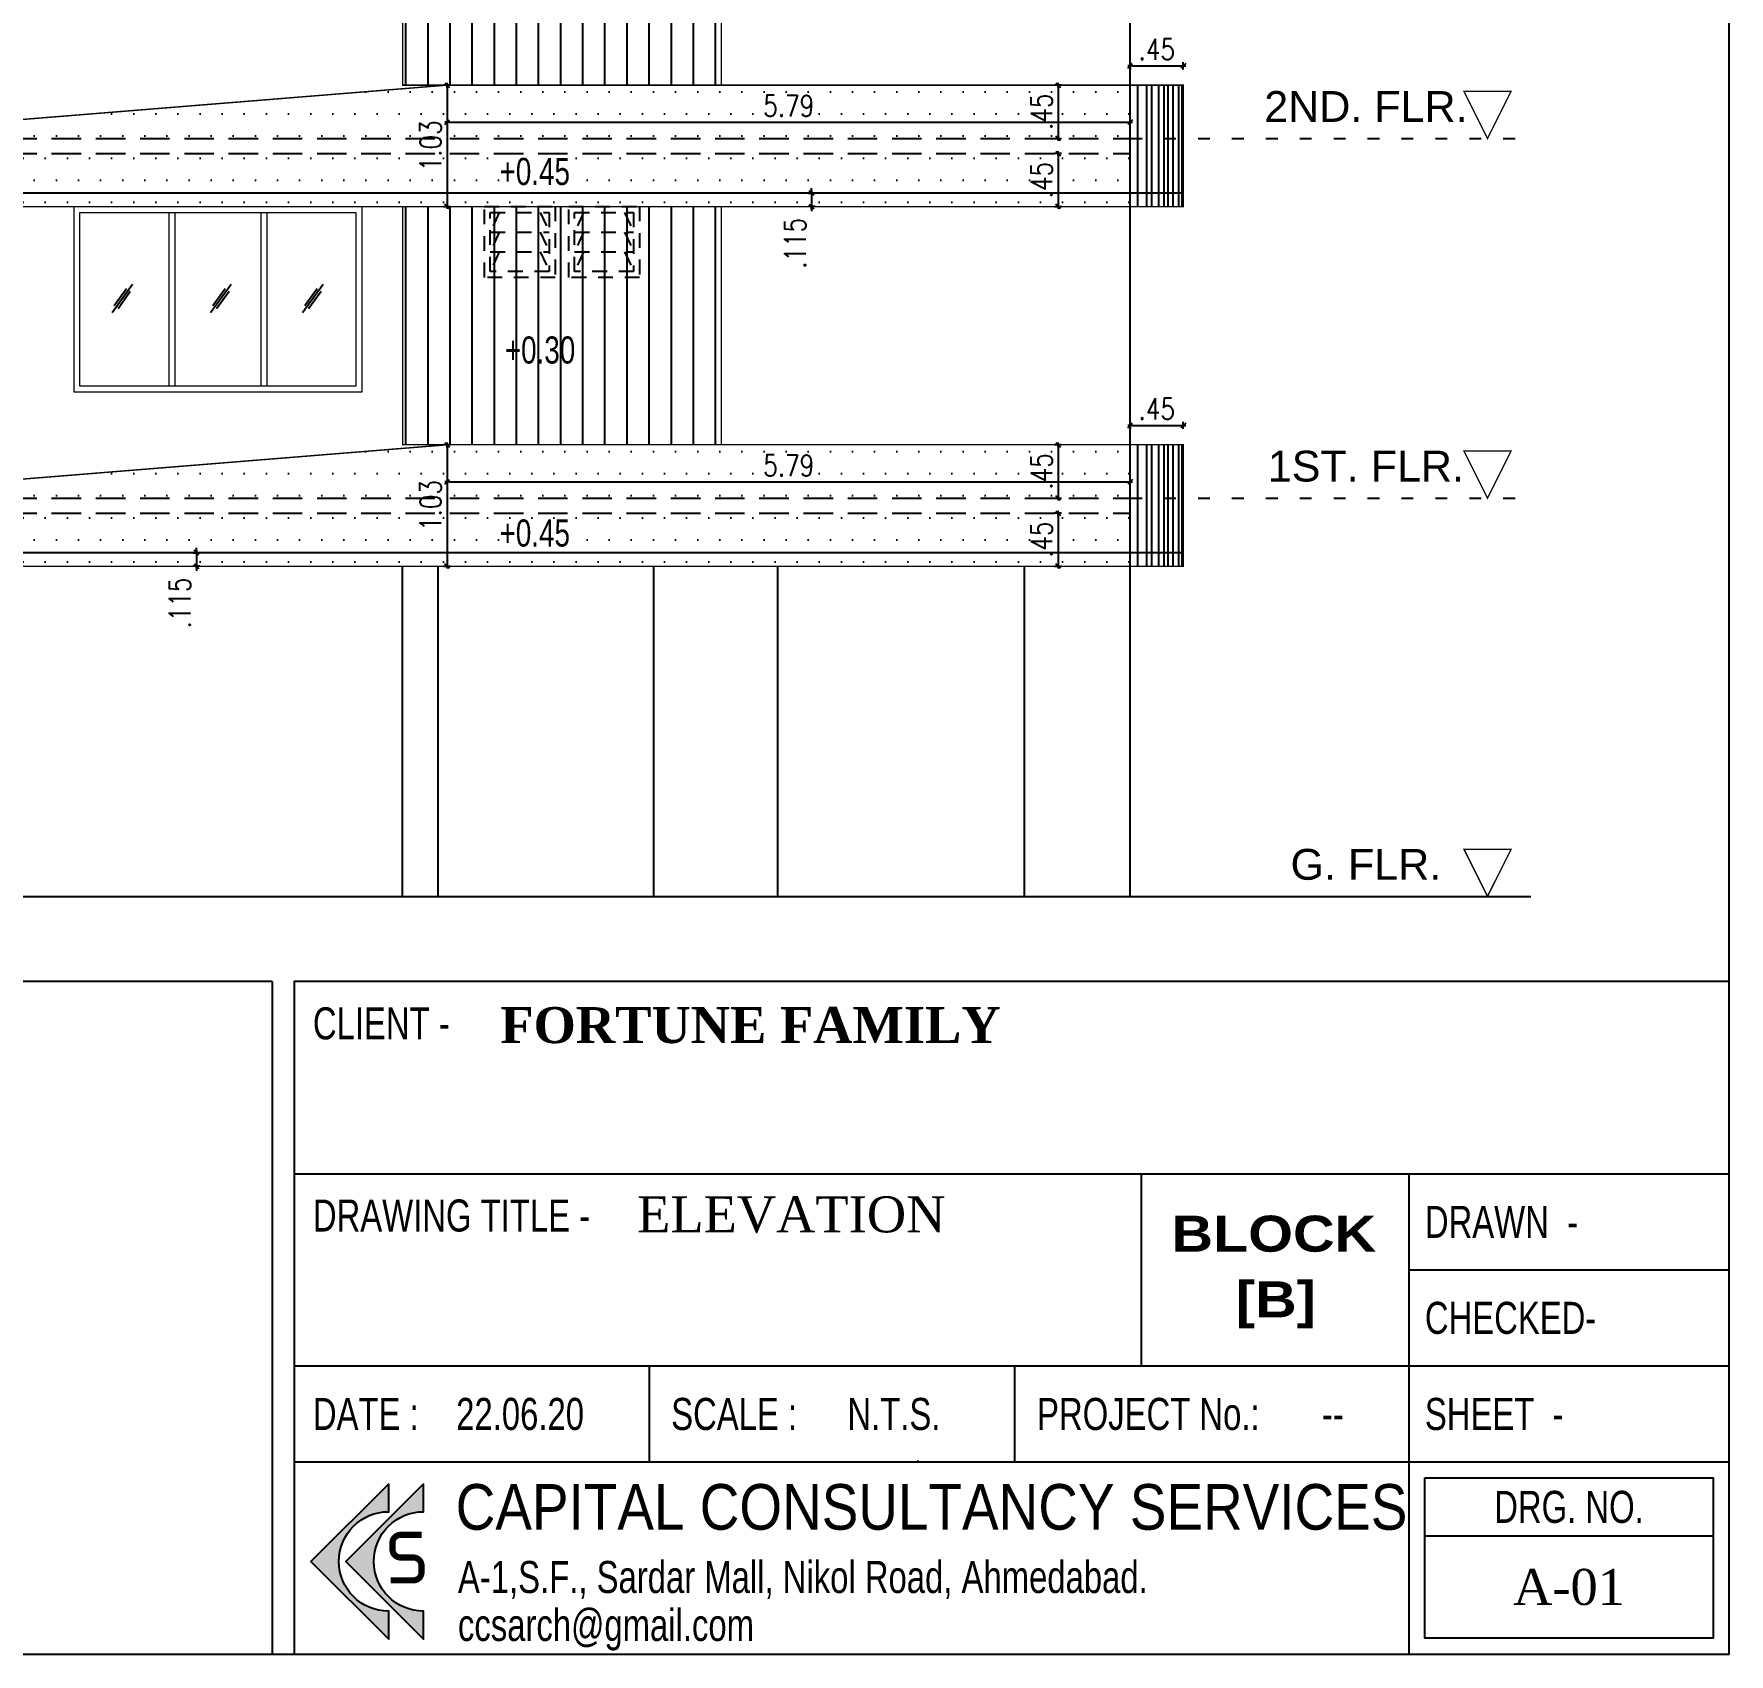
# Model space of a CAD drawing. Header units: inches. Extents: x 14235 to 14499, y 0 to 2549.
# Drawn here: x 14311.47 to 14325.85, y 2408.55 to 2422.29 of the extents above; entities that cross this region are included whole.
import ezdxf
from ezdxf.enums import TextEntityAlignment as Align

# ---------------------------------------------------------------- set-up
doc = ezdxf.new("R2010")
doc.units = ezdxf.units.IN
doc.header["$LTSCALE"] = 0.25
doc.header["$MEASUREMENT"] = 0
doc.header["$PDMODE"] = 35
for name, pattern in [('1', [0]), ('DASHEDX2', [1.5, 1, -0.5]), ('DOTX2', [0.5, 0, -0.5])]:
    doc.linetypes.add(name, pattern=pattern)
for name, color, linetype in [('edges', 1, 'Continuous'), ('ELE.PROJ.', 1, 'Continuous'), ('GLASS WINDOW', 251, '1'), ('hatch', 251, 'Continuous'), ('proj-internal', 1, 'DASHEDX2'), ('text-large', 7, 'Continuous'), ('text-small', 7, 'Continuous'), ('vp', 7, 'Continuous'), ('wall', 7, 'Continuous'), ('walls', 7, 'Continuous'), ('WORK TEX', 6, 'Continuous'), ('WORKING DIM', 7, 'Continuous')]:
    doc.layers.add(name, color=color, linetype=linetype)
doc.layers.add('WINDOW', color=106, linetype='Continuous', lineweight=13)
doc.styles.add('ARIAL', font='TIMES_0.TTF')
doc.styles.add('ARL', font='swisscl_0.ttf')
doc.styles.add('B', font='ARIBLK_0.TTF')
doc.styles.add('BOLD TIME', font='TIMESBD_0.TTF')
doc.styles.add('romans', font='romans.shx', dxfattribs={"width": 0.8})
doc.styles.add('SansSerif', font='sanss__.ttf', dxfattribs={"width": 0.8})
doc.dimstyles.new('121', dxfattribs={"dimscale": 0.1, "dimtxt": 1.8, "dimasz": 0.2, "dimexe": 0.03125, "dimexo": 0.25, "dimgap": 0.5, "dimtad": 1, "dimzin": 4, "dimdsep": 46, "dimtxsty": 'romans', "dimblk1": 'MINITICK', "dimblk2": 'MINITICK', "dimsah": 1, "dimcen": 1, "dimse1": 1, "dimse2": 1, "dimclrd": 252, "dimclre": 256, "dimclrt": 7, "dimadec": 3, "dimazin": 0, "dimtfac": 0.8, "dimtix": 1, "dimtmove": 2, "dimatfit": 3, "dimfxl": 0, "dimtolj": 1, "dimtzin": 3, "dimarcsym": 0})

# ---------------------------------------------------------------- blocks, each defined once
blk = doc.blocks.new('TITLE')
at = {"layer": 'text-large'}
for points in [[(-2.4884, 0.3588), (-2.4884, 0.4159), (-2.6781, 0.2261), (-2.4884, 0.0364), (-2.4884, 0.0935), (-2.4884, 0.1047, -1), (-2.4884, 0.3476)], [(-2.5931, 0.2261), (-2.4033, 0.0364), (-2.4033, 0.0935), (-2.4033, 0.1047, -1), (-2.4033, 0.3476), (-2.4033, 0.3588), (-2.4033, 0.4159)]]:
    blk.add_hatch(color=256, dxfattribs=at).paths.add_polyline_path(points)
for points in [[(-2.4884, 0.4159), (-2.6781, 0.2261), (-2.4884, 0.0364), (-2.4884, 0.0935), (-2.4884, 0.1047, -1), (-2.4884, 0.3476), (-2.4884, 0.3588)], [(-2.4033, 0.4159), (-2.5931, 0.2261), (-2.4033, 0.0364), (-2.4033, 0.0935), (-2.4033, 0.1047, -1), (-2.4033, 0.3476), (-2.4033, 0.3588)]]:
    blk.add_lwpolyline(points, format="xyb", close=True, dxfattribs=at)
at = {"layer": 'text-small', "color": 174, "true_color": 0x00008f, "const_width": 0.015}
blk.add_lwpolyline([(-2.4076, 0.2911), (-2.4592, 0.2911, 0.414214), (-2.4792, 0.2711), (-2.4792, 0.2558, 0.414214), (-2.4592, 0.2358), (-2.4282, 0.2358, -0.414214), (-2.4082, 0.2158), (-2.4082, 0.2, -0.414214), (-2.4282, 0.18), (-2.4832, 0.18)], format="xyb", dxfattribs=at)
at = {"layer": 'text-large', "style": 'SansSerif', "width": 0.861038}
blk.add_text(' CAPITAL CONSULTANCY SERVICES', height=0.111328, dxfattribs=at).set_placement((-2.3621, 0.3036))
at = {"layer": 'text-small', "color": 174, "true_color": 0x00008f, "style": 'ARL'}
for s, p in [('A-1,S.F., Sardar Mall, Nikol Road, Ahmedabad.', (-2.3194, 0.1492)), ('ccsarch@gmail.com', (-2.3194, 0.0322))]:
    blk.add_text(s, height=0.078125, dxfattribs=at).set_placement(p)
blk = doc.blocks.new('MINITICK')
at = {"color": 7}
for p, q in [((1, 1), (-1, -1)), ((-1, 0), (1, 0)), ((0, -1.5), (0, 1.5))]:
    blk.add_line(p, q, dxfattribs=at)
blk = doc.blocks.new('*D762')
at = {"layer": 'Defpoints', "color": 0, "transparency": 16777216}
for p in [(14314.976, 2418.806), (14314.976, 2417.776), (14314.976, 2417.776)]:
    blk.add_point(p, dxfattribs=at)
at = {"layer": 'WORKING DIM', "color": 252, "lineweight": -2, "transparency": 16777216}
blk.add_line((14314.976, 2418.786), (14314.976, 2417.796), dxfattribs=at)
at = {"layer": 'WORKING DIM', "color": 252, "lineweight": -2, "transparency": 16777216, "xscale": 0.02, "yscale": 0.02, "zscale": 0.02}
for p, rotation in [((14314.976, 2418.806), 90), ((14314.976, 2417.776), 270)]:
    blk.add_blockref('MINITICK', p, dxfattribs=dict(at, rotation=rotation))
at = {"layer": 'WORKING DIM', "color": 7, "transparency": 16777216, "insert": (14314.836, 2418.291), "char_height": 0.18, "attachment_point": 5, "rotation": 90, "style": 'romans'}
blk.add_mtext('\\A1;1.03', dxfattribs=at)
blk = doc.blocks.new('*D763')
at = {"layer": 'Defpoints', "color": 0, "transparency": 16777216}
for p in [(14321.218, 2418.97), (14321.218, 2418.806), (14320.768, 2418.701)]:
    blk.add_point(p, dxfattribs=at)
at = {"layer": 'WORKING DIM', "color": 252, "lineweight": -2, "transparency": 16777216}
blk.add_line((14320.788, 2418.97), (14321.198, 2418.97), dxfattribs=at)
at = {"layer": 'WORKING DIM', "color": 252, "lineweight": -2, "transparency": 16777216, "xscale": 0.02, "yscale": 0.02, "zscale": 0.02, "rotation": 180}
blk.add_blockref('MINITICK', (14320.768, 2418.97), dxfattribs=at)
at = {"layer": 'WORKING DIM', "color": 252, "lineweight": -2, "transparency": 16777216, "xscale": 0.02, "yscale": 0.02, "zscale": 0.02}
blk.add_blockref('MINITICK', (14321.218, 2418.97), dxfattribs=at)
at = {"layer": 'WORKING DIM', "color": 7, "transparency": 16777216, "insert": (14320.993, 2419.11), "char_height": 0.18, "attachment_point": 5, "style": 'romans'}
blk.add_mtext('\\A1;.45', dxfattribs=at)
blk = doc.blocks.new('*D764')
at = {"layer": 'Defpoints', "color": 0, "transparency": 16777216}
for p in [(14319.989, 2418.806), (14319.989, 2418.353), (14320.156, 2418.353)]:
    blk.add_point(p, dxfattribs=at)
at = {"layer": 'WORKING DIM', "color": 252, "lineweight": -2, "transparency": 16777216}
blk.add_line((14320.156, 2418.786), (14320.156, 2418.373), dxfattribs=at)
at = {"layer": 'WORKING DIM', "color": 252, "lineweight": -2, "transparency": 16777216, "xscale": 0.02, "yscale": 0.02, "zscale": 0.02}
for p, rotation in [((14320.156, 2418.806), 90), ((14320.156, 2418.353), 270)]:
    blk.add_blockref('MINITICK', p, dxfattribs=dict(at, rotation=rotation))
at = {"layer": 'WORKING DIM', "color": 7, "transparency": 16777216, "insert": (14320.016, 2418.58), "char_height": 0.18, "attachment_point": 5, "rotation": 90, "style": 'romans'}
blk.add_mtext('\\A1;.45', dxfattribs=at)
blk = doc.blocks.new('*D765')
at = {"layer": 'Defpoints', "color": 0, "transparency": 16777216}
for p in [(14319.627, 2418.226), (14319.627, 2417.776), (14320.156, 2417.776)]:
    blk.add_point(p, dxfattribs=at)
at = {"layer": 'WORKING DIM', "color": 252, "lineweight": -2, "transparency": 16777216}
blk.add_line((14320.156, 2418.206), (14320.156, 2417.796), dxfattribs=at)
at = {"layer": 'WORKING DIM', "color": 252, "lineweight": -2, "transparency": 16777216, "xscale": 0.02, "yscale": 0.02, "zscale": 0.02}
for p, rotation in [((14320.156, 2418.226), 90), ((14320.156, 2417.776), 270)]:
    blk.add_blockref('MINITICK', p, dxfattribs=dict(at, rotation=rotation))
at = {"layer": 'WORKING DIM', "color": 7, "transparency": 16777216, "insert": (14320.016, 2418.001), "char_height": 0.18, "attachment_point": 5, "rotation": 90, "style": 'romans'}
blk.add_mtext('\\A1;.45', dxfattribs=at)
blk = doc.blocks.new('*D962')
at = {"layer": 'Defpoints', "color": 0, "transparency": 16777216}
for p in [(14314.976, 2418.806), (14320.768, 2418.806), (14320.768, 2418.491)]:
    blk.add_point(p, dxfattribs=at)
at = {"layer": 'WORKING DIM', "color": 252, "lineweight": -2, "transparency": 16777216}
blk.add_line((14314.996, 2418.491), (14320.748, 2418.491), dxfattribs=at)
at = {"layer": 'WORKING DIM', "color": 252, "lineweight": -2, "transparency": 16777216, "xscale": 0.02, "yscale": 0.02, "zscale": 0.02, "rotation": 180}
blk.add_blockref('MINITICK', (14314.976, 2418.491), dxfattribs=at)
at = {"layer": 'WORKING DIM', "color": 252, "lineweight": -2, "transparency": 16777216, "xscale": 0.02, "yscale": 0.02, "zscale": 0.02}
blk.add_blockref('MINITICK', (14320.768, 2418.491), dxfattribs=at)
at = {"layer": 'WORKING DIM', "color": 7, "transparency": 16777216, "insert": (14317.872, 2418.631), "char_height": 0.18, "attachment_point": 5, "style": 'romans'}
blk.add_mtext('\\A1;5.79', dxfattribs=at)
blk = doc.blocks.new('*D973')
at = {"layer": 'Defpoints', "color": 0, "transparency": 16777216}
for p in [(14314.976, 2421.856), (14314.976, 2420.826), (14314.976, 2420.826)]:
    blk.add_point(p, dxfattribs=at)
at = {"layer": 'WORKING DIM', "color": 252, "lineweight": -2, "transparency": 16777216}
blk.add_line((14314.976, 2421.836), (14314.976, 2420.846), dxfattribs=at)
at = {"layer": 'WORKING DIM', "color": 252, "lineweight": -2, "transparency": 16777216, "xscale": 0.02, "yscale": 0.02, "zscale": 0.02}
for p, rotation in [((14314.976, 2421.856), 90), ((14314.976, 2420.826), 270)]:
    blk.add_blockref('MINITICK', p, dxfattribs=dict(at, rotation=rotation))
at = {"layer": 'WORKING DIM', "color": 7, "transparency": 16777216, "insert": (14314.836, 2421.341), "char_height": 0.18, "attachment_point": 5, "rotation": 90, "style": 'romans'}
blk.add_mtext('\\A1;1.03', dxfattribs=at)
blk = doc.blocks.new('*D974')
at = {"layer": 'Defpoints', "color": 0, "transparency": 16777216}
for p in [(14321.218, 2422.02), (14321.218, 2421.856), (14320.768, 2421.751)]:
    blk.add_point(p, dxfattribs=at)
at = {"layer": 'WORKING DIM', "color": 252, "lineweight": -2, "transparency": 16777216}
blk.add_line((14320.788, 2422.02), (14321.198, 2422.02), dxfattribs=at)
at = {"layer": 'WORKING DIM', "color": 252, "lineweight": -2, "transparency": 16777216, "xscale": 0.02, "yscale": 0.02, "zscale": 0.02, "rotation": 180}
blk.add_blockref('MINITICK', (14320.768, 2422.02), dxfattribs=at)
at = {"layer": 'WORKING DIM', "color": 252, "lineweight": -2, "transparency": 16777216, "xscale": 0.02, "yscale": 0.02, "zscale": 0.02}
blk.add_blockref('MINITICK', (14321.218, 2422.02), dxfattribs=at)
at = {"layer": 'WORKING DIM', "color": 7, "transparency": 16777216, "insert": (14320.993, 2422.16), "char_height": 0.18, "attachment_point": 5, "style": 'romans'}
blk.add_mtext('\\A1;.45', dxfattribs=at)
blk = doc.blocks.new('*D975')
at = {"layer": 'Defpoints', "color": 0, "transparency": 16777216}
for p in [(14319.989, 2421.856), (14319.989, 2421.403), (14320.156, 2421.403)]:
    blk.add_point(p, dxfattribs=at)
at = {"layer": 'WORKING DIM', "color": 252, "lineweight": -2, "transparency": 16777216}
blk.add_line((14320.156, 2421.836), (14320.156, 2421.423), dxfattribs=at)
at = {"layer": 'WORKING DIM', "color": 252, "lineweight": -2, "transparency": 16777216, "xscale": 0.02, "yscale": 0.02, "zscale": 0.02}
for p, rotation in [((14320.156, 2421.856), 90), ((14320.156, 2421.403), 270)]:
    blk.add_blockref('MINITICK', p, dxfattribs=dict(at, rotation=rotation))
at = {"layer": 'WORKING DIM', "color": 7, "transparency": 16777216, "insert": (14320.016, 2421.63), "char_height": 0.18, "attachment_point": 5, "rotation": 90, "style": 'romans'}
blk.add_mtext('\\A1;.45', dxfattribs=at)
blk = doc.blocks.new('*D976')
at = {"layer": 'Defpoints', "color": 0, "transparency": 16777216}
for p in [(14319.627, 2421.276), (14319.627, 2420.826), (14320.156, 2420.826)]:
    blk.add_point(p, dxfattribs=at)
at = {"layer": 'WORKING DIM', "color": 252, "lineweight": -2, "transparency": 16777216}
blk.add_line((14320.156, 2421.256), (14320.156, 2420.846), dxfattribs=at)
at = {"layer": 'WORKING DIM', "color": 252, "lineweight": -2, "transparency": 16777216, "xscale": 0.02, "yscale": 0.02, "zscale": 0.02}
for p, rotation in [((14320.156, 2421.276), 90), ((14320.156, 2420.826), 270)]:
    blk.add_blockref('MINITICK', p, dxfattribs=dict(at, rotation=rotation))
at = {"layer": 'WORKING DIM', "color": 7, "transparency": 16777216, "insert": (14320.016, 2421.051), "char_height": 0.18, "attachment_point": 5, "rotation": 90, "style": 'romans'}
blk.add_mtext('\\A1;.45', dxfattribs=at)
blk = doc.blocks.new('*D965')
at = {"layer": 'Defpoints', "color": 0, "transparency": 16777216}
for p in [(14314.976, 2421.856), (14320.768, 2421.856), (14320.768, 2421.541)]:
    blk.add_point(p, dxfattribs=at)
at = {"layer": 'WORKING DIM', "color": 252, "lineweight": -2, "transparency": 16777216}
blk.add_line((14314.996, 2421.541), (14320.748, 2421.541), dxfattribs=at)
at = {"layer": 'WORKING DIM', "color": 252, "lineweight": -2, "transparency": 16777216, "xscale": 0.02, "yscale": 0.02, "zscale": 0.02, "rotation": 180}
blk.add_blockref('MINITICK', (14314.976, 2421.541), dxfattribs=at)
at = {"layer": 'WORKING DIM', "color": 252, "lineweight": -2, "transparency": 16777216, "xscale": 0.02, "yscale": 0.02, "zscale": 0.02}
blk.add_blockref('MINITICK', (14320.768, 2421.541), dxfattribs=at)
at = {"layer": 'WORKING DIM', "color": 7, "transparency": 16777216, "insert": (14317.872, 2421.681), "char_height": 0.18, "attachment_point": 5, "style": 'romans'}
blk.add_mtext('\\A1;5.79', dxfattribs=at)
blk = doc.blocks.new('*D1478')
at = {"layer": 'Defpoints', "color": 0, "transparency": 16777216}
for p in [(14312.544, 2417.891), (14312.544, 2417.776), (14312.85, 2417.776)]:
    blk.add_point(p, dxfattribs=at)
at = {"layer": 'WORKING DIM', "color": 252, "lineweight": -2, "transparency": 16777216}
for p, q in [((14312.85, 2417.911), (14312.85, 2417.931)), ((14312.85, 2417.891), (14312.85, 2417.776)), ((14312.85, 2417.756), (14312.85, 2417.736))]:
    blk.add_line(p, q, dxfattribs=at)
at = {"layer": 'WORKING DIM', "color": 252, "lineweight": -2, "transparency": 16777216, "xscale": 0.02, "yscale": 0.02, "zscale": 0.02}
for p, rotation in [((14312.85, 2417.891), 270), ((14312.85, 2417.776), 90)]:
    blk.add_blockref('MINITICK', p, dxfattribs=dict(at, rotation=rotation))
at = {"layer": 'WORKING DIM', "color": 7, "transparency": 16777216, "insert": (14312.71, 2417.464), "char_height": 0.18, "attachment_point": 5, "rotation": 90, "style": 'romans'}
blk.add_mtext('\\A1;.115', dxfattribs=at)
blk = doc.blocks.new('*D1479')
at = {"layer": 'Defpoints', "color": 0, "transparency": 16777216}
for p in [(14317.761, 2420.941), (14317.761, 2420.826), (14318.066, 2420.826)]:
    blk.add_point(p, dxfattribs=at)
at = {"layer": 'WORKING DIM', "color": 252, "lineweight": -2, "transparency": 16777216}
for p, q in [((14318.066, 2420.961), (14318.066, 2420.981)), ((14318.066, 2420.941), (14318.066, 2420.826)), ((14318.066, 2420.806), (14318.066, 2420.786))]:
    blk.add_line(p, q, dxfattribs=at)
at = {"layer": 'WORKING DIM', "color": 252, "lineweight": -2, "transparency": 16777216, "xscale": 0.02, "yscale": 0.02, "zscale": 0.02}
for p, rotation in [((14318.066, 2420.941), 270), ((14318.066, 2420.826), 90)]:
    blk.add_blockref('MINITICK', p, dxfattribs=dict(at, rotation=rotation))
at = {"layer": 'WORKING DIM', "color": 7, "transparency": 16777216, "insert": (14317.926, 2420.514), "char_height": 0.18, "attachment_point": 5, "rotation": 90, "style": 'romans'}
blk.add_mtext('\\A1;.115', dxfattribs=at)

msp = doc.modelspace()

# ---------------------------------------------------------------- hatches: boundary and pattern name
at = {"layer": 'hatch'}
h = msp.add_hatch(dxfattribs=at)
h.set_pattern_fill('ANSI31', color=36, scale=1.5, angle=45)
h.set_pattern_definition([(90, (-144.81058, -40.06233), (-0.1875, 3e-17), [])])
h.paths.add_polyline_path([(14317.3, 2423.876), (14314.599, 2423.876), (14314.599, 2421.856), (14317.3, 2421.856)])
at = {"layer": 'hatch', "true_color": 0xc7b399}
h = msp.add_hatch(dxfattribs=at)
h.set_pattern_fill('DOTS', color=253, scale=3)
h.set_pattern_definition([(0, (-42.02476, 3.05), (0.09375, 0.1875), [0, -0.1875])])
h.paths.add_polyline_path([(14314.976, 2421.856), (14309.823, 2421.439), (14309.823, 2420.826), (14320.829, 2420.826), (14320.829, 2421.856)])
at = {"layer": 'hatch'}
h = msp.add_hatch(dxfattribs=at)
h.set_pattern_fill('ANSI31', color=36, scale=1.5, angle=45)
h.set_pattern_definition([(90, (-144.81058, -43.11233), (-0.1875, 3e-17), [])])
h.paths.add_polyline_path([(14317.3, 2420.826), (14314.599, 2420.826), (14314.599, 2418.806), (14317.3, 2418.806)])
at = {"layer": 'hatch', "true_color": 0xc7b399}
h = msp.add_hatch(dxfattribs=at)
h.set_pattern_fill('DOTS', color=253, scale=3)
h.set_pattern_definition([(0, (-42.02476, 0), (0.09375, 0.1875), [0, -0.1875])])
h.paths.add_polyline_path([(14314.976, 2418.806), (14309.823, 2418.389), (14309.823, 2417.776), (14320.829, 2417.776), (14320.829, 2418.806)])

# ---------------------------------------------------------------- linework, layer by layer
at = {"layer": 'edges', "const_width": 0.012}
for points in [[(14323.997, 2421.803), (14323.597, 2421.803), (14323.797, 2421.403)], [(14323.997, 2418.753), (14323.597, 2418.753), (14323.797, 2418.353)], [(14323.997, 2415.376), (14323.597, 2415.376), (14323.797, 2414.976)]]:
    msp.add_lwpolyline(points, close=True, dxfattribs=at)
at = {"layer": 'ELE.PROJ.', "color": 8}
for p, q in [((14320.829, 2421.856), (14320.829, 2420.826)), ((14320.907, 2421.856), (14320.907, 2420.826)), ((14320.947, 2421.856), (14320.947, 2420.826)), ((14321.008, 2421.856), (14321.008, 2420.826)), ((14321.054, 2421.856), (14321.054, 2420.826)), ((14321.088, 2421.856), (14321.088, 2420.826)), ((14321.129, 2421.856), (14321.129, 2420.826)), ((14321.177, 2421.856), (14321.177, 2420.826)), ((14321.206, 2421.856), (14321.206, 2420.826)), ((14320.829, 2418.806), (14320.829, 2417.776)), ((14320.907, 2418.806), (14320.907, 2417.776)), ((14320.947, 2418.806), (14320.947, 2417.776)), ((14321.008, 2418.806), (14321.008, 2417.776)), ((14321.054, 2418.806), (14321.054, 2417.776)), ((14321.088, 2418.806), (14321.088, 2417.776)), ((14321.129, 2418.806), (14321.129, 2417.776)), ((14321.177, 2418.806), (14321.177, 2417.776)), ((14321.206, 2418.806), (14321.206, 2417.776))]:
    msp.add_line(p, q, dxfattribs=at)
at = {"layer": 'ELE.PROJ.'}
for p, q in [((14321.218, 2420.941), (14309.373, 2420.941)), ((14321.218, 2417.891), (14309.373, 2417.891))]:
    msp.add_line(p, q, dxfattribs=at)
at = {"layer": 'ELE.PROJ.', "color": 36, "const_width": 0.012}
for points in [[(14317.3, 2421.856), (14314.599, 2421.856), (14314.599, 2423.876), (14317.3, 2423.876)], [(14317.3, 2418.806), (14314.599, 2418.806), (14314.599, 2420.826), (14317.3, 2420.826)]]:
    msp.add_lwpolyline(points, close=True, dxfattribs=at)
at = {"layer": 'ELE.PROJ.', "const_width": 0.012}
for points in [[(14309.373, 2420.826), (14321.218, 2420.826), (14321.218, 2421.856), (14314.976, 2421.856), (14309.373, 2421.403)], [(14309.373, 2417.776), (14321.218, 2417.776), (14321.218, 2418.806), (14314.976, 2418.806), (14309.373, 2418.353)]]:
    msp.add_lwpolyline(points, close=True, dxfattribs=at)
at = {"layer": 'GLASS WINDOW', "color": 4, "ltscale": 200}
for p, q in [((14312.309, 2420.165), (14312.135, 2419.924)), ((14312.258, 2420.129), (14312.153, 2419.983)), ((14312.29, 2420.106), (14312.186, 2419.96)), ((14313.145, 2420.165), (14312.971, 2419.924)), ((14313.094, 2420.129), (14312.99, 2419.983)), ((14313.127, 2420.106), (14313.022, 2419.96)), ((14313.925, 2420.165), (14313.751, 2419.924)), ((14313.874, 2420.129), (14313.769, 2419.983)), ((14313.907, 2420.106), (14313.802, 2419.96))]:
    msp.add_line(p, q, dxfattribs=at)
at = {"layer": 'proj-internal', "color": 251}
for p, q in [((14309.373, 2421.403), (14320.768, 2421.403)), ((14309.373, 2421.276), (14320.768, 2421.276)), ((14309.373, 2418.353), (14320.768, 2418.353)), ((14309.373, 2418.226), (14320.768, 2418.226))]:
    msp.add_line(p, q, dxfattribs=at)
at = {"layer": 'proj-internal', "color": 251, "ltscale": 0.5}
for p, q in [((14315.342, 2420.776), (14315.842, 2420.776)), ((14315.342, 2420.276), (14315.342, 2420.776)), ((14315.418, 2420.776), (14315.342, 2420.609)), ((14315.766, 2420.776), (14315.842, 2420.609)), ((14315.842, 2420.776), (14315.842, 2420.276)), ((14316.057, 2420.776), (14316.557, 2420.776)), ((14316.057, 2420.276), (14316.057, 2420.776)), ((14316.133, 2420.776), (14316.057, 2420.609)), ((14316.481, 2420.776), (14316.557, 2420.609)), ((14316.557, 2420.776), (14316.557, 2420.276)), ((14315.342, 2420.609), (14315.842, 2420.609)), ((14315.418, 2420.609), (14315.342, 2420.442)), ((14315.766, 2420.609), (14315.842, 2420.442)), ((14316.057, 2420.609), (14316.557, 2420.609)), ((14316.133, 2420.609), (14316.057, 2420.442)), ((14316.481, 2420.609), (14316.557, 2420.442)), ((14315.342, 2420.442), (14315.842, 2420.442)), ((14315.418, 2420.442), (14315.342, 2420.276)), ((14315.766, 2420.442), (14315.842, 2420.276)), ((14316.057, 2420.442), (14316.557, 2420.442)), ((14316.133, 2420.442), (14316.057, 2420.276)), ((14316.481, 2420.442), (14316.557, 2420.276)), ((14315.842, 2420.276), (14315.342, 2420.276)), ((14316.557, 2420.276), (14316.057, 2420.276))]:
    msp.add_line(p, q, dxfattribs=at)
for points in [[(14315.292, 2420.826), (14315.892, 2420.826), (14315.892, 2420.226), (14315.292, 2420.226)], [(14316.007, 2420.826), (14316.607, 2420.826), (14316.607, 2420.226), (14316.007, 2420.226)]]:
    msp.add_lwpolyline(points, close=True, dxfattribs=at)
at = {"layer": 'text-small'}
msp.add_line((14323.266, 2409.554), (14325.71, 2409.554), dxfattribs=at)
for points in [[(14313.68, 2408.55), (14325.845, 2408.55), (14325.845, 2414.253), (14313.68, 2414.253)], [(14323.266, 2410.044), (14325.71, 2410.044), (14325.71, 2408.686), (14323.266, 2408.686)]]:
    msp.add_lwpolyline(points, close=True, dxfattribs=at)
at = {"layer": 'vp', "color": 1}
for p, q in [((14313.68, 2412.624), (14325.845, 2412.624)), ((14320.862, 2410.994), (14320.862, 2412.624)), ((14323.13, 2412.624), (14323.13, 2410.18)), ((14323.13, 2411.809), (14325.845, 2411.809)), ((14313.68, 2410.994), (14325.845, 2410.994)), ((14316.691, 2410.18), (14316.691, 2410.994)), ((14319.789, 2410.18), (14319.789, 2410.994)), ((14313.68, 2410.18), (14325.845, 2410.18)), ((14323.13, 2410.18), (14323.13, 2408.55))]:
    msp.add_line(p, q, dxfattribs=at)
at = {"layer": 'vp'}
msp.add_line((14318.966, 2410.191), (14318.966, 2410.18), dxfattribs=at)
msp.add_line((14318.966, 2410.191), (14318.966, 2410.18), dxfattribs=at)
at = {"layer": 'wall'}
for p, q in [((14320.768, 2414.976), (14320.768, 2456.103)), ((14314.599, 2414.976), (14314.599, 2417.776)), ((14314.899, 2414.976), (14314.899, 2417.776)), ((14316.729, 2414.976), (14316.729, 2417.776)), ((14317.779, 2414.976), (14317.779, 2417.776)), ((14319.868, 2417.776), (14319.868, 2414.976)), ((14294.273, 2414.976), (14321.768, 2414.976)), ((14313.494, 2414.253), (14288.912, 2414.253)), ((14313.494, 2414.253), (14313.494, 2408.55))]:
    msp.add_line(p, q, dxfattribs=at)
at = {"layer": 'wall', "linetype": 'DOTX2', "ltscale": 1.5}
for p, q in [((14320.768, 2421.403), (14324.163, 2421.403)), ((14320.768, 2418.353), (14324.163, 2418.353))]:
    msp.add_line(p, q, dxfattribs=at)
at = {"layer": 'wall'}
msp.add_lwpolyline([(14325.845, 2460.779), (14288.912, 2460.779), (14288.912, 2408.55), (14325.845, 2408.55)], close=True, dxfattribs=at)
at = {"layer": 'walls'}
msp.add_line((14321.768, 2414.976), (14324.163, 2414.976), dxfattribs=at)
at = {"layer": 'WINDOW'}
for p, q in [((14312.617, 2420.776), (14312.617, 2419.303)), ((14312.667, 2420.776), (14312.667, 2419.303)), ((14313.397, 2420.776), (14313.397, 2419.303)), ((14313.447, 2420.776), (14313.447, 2419.303))]:
    msp.add_line(p, q, dxfattribs=at)
for points in [[(14314.252, 2419.253), (14311.813, 2419.253), (14311.813, 2420.826), (14314.252, 2420.826)], [(14314.202, 2419.303), (14311.863, 2419.303), (14311.863, 2420.776), (14314.202, 2420.776)]]:
    msp.add_lwpolyline(points, close=True, dxfattribs=at)

# ---------------------------------------------------------------- block references
at = {"xscale": 3.475956439180787, "yscale": 3.475956439180787, "zscale": 3.475956439180787}
msp.add_blockref('TITLE', (14323.13, 2408.55), dxfattribs=at)

# ---------------------------------------------------------------- texts
at = {"layer": 'text-large', "lineweight": -3, "style": 'SansSerif'}
for s, p in [('2ND. FLR.', (14322.766, 2421.675)), ('1ST. FLR.', (14322.766, 2418.625)), ('G. FLR.', (14322.766, 2415.248))]:
    msp.add_text(s, height=0.2613, dxfattribs=at).set_placement(p, align=Align.MIDDLE_CENTER)
at = {"layer": 'text-small'}
for s, height, style, p in [('CLIENT -', 0.2716, 'ARL', (14313.838, 2413.764)), ('FORTUNE FAMILY ', 0.3055, 'BOLD TIME', (14315.427, 2413.732)), ('DRAWING TITLE -', 0.27156, 'ARL', (14313.838, 2412.134)), ('ELEVATION', 0.3055, 'ARIAL', (14316.587, 2412.127)), ('BLOCK', 0.3055, 'B', (14321.117, 2411.963)), ('[B]', 0.3055, 'B', (14321.664, 2411.406))]:
    msp.add_text(s, height=height, dxfattribs=dict(at, style=style)).set_placement(p)
at = {"layer": 'text-small', "style": 'ARL'}
for s, height, p in [('DRAWN  -', 0.2716, (14323.266, 2412.216)), ('CHECKED-', 0.2716, (14323.266, 2411.402)), ('DATE :', 0.2716, (14313.838, 2410.587)), ('22.06.20', 0.2716, (14315.053, 2410.587)), ('SCALE :', 0.2716, (14316.876, 2410.587)), ('N.T.S.', 0.2716, (14318.37, 2410.587)), ('PROJECT No.:', 0.27156, (14319.978, 2410.587)), ('SHEET  -', 0.2716, (14323.266, 2410.587)), ('--', 0.2716, (14322.394, 2410.587))]:
    msp.add_text(s, height=height, dxfattribs=at).set_placement(p, align=Align.MIDDLE_LEFT)
at = {"layer": 'text-small'}
for s, height, style, p in [('DRG. NO.', 0.2716, 'ARL', (14324.488, 2409.799)), ('A-01', 0.3055, 'ARIAL', (14324.488, 2409.12))]:
    msp.add_text(s, height=height, dxfattribs=dict(at, style=style)).set_placement(p, align=Align.MIDDLE_CENTER)
at = {"layer": 'WORK TEX', "color": 7, "style": 'ARL'}
for s, p in [('+0.45 ', (14315.752, 2421.124)), ('+0.30', (14315.764, 2419.61)), ('+0.45 ', (14315.752, 2418.058))]:
    msp.add_text(s, height=0.23, dxfattribs=at).set_placement(p, align=Align.MIDDLE_CENTER)

# ---------------------------------------------------------------- dimensions: what is measured, and where the dimension line sits
at = {"layer": 'WORKING DIM'}
for base, p1, p2, picture, middle in [((14321.218, 2422.02), (14320.768, 2421.751), (14321.218, 2421.856), '*D974', (14320.993, 2422.16)), ((14320.768, 2421.541), (14314.976, 2421.856), (14320.768, 2421.856), '*D965', (14317.872, 2421.681)), ((14321.218, 2418.97), (14320.768, 2418.701), (14321.218, 2418.806), '*D763', (14320.993, 2419.11)), ((14320.768, 2418.491), (14314.976, 2418.806), (14320.768, 2418.806), '*D962', (14317.872, 2418.631))]:
    dim = msp.add_linear_dim(base=base, p1=p1, p2=p2, dimstyle='121', override={"dimfxl": 0.18, "dimfxlon": 1}, dxfattribs=at)
    dim.commit()
    dim.dimension.update_dxf_attribs({"geometry": picture, "text_midpoint": middle})
for base, p1, p2, picture, middle in [((14314.976, 2420.826), (14314.976, 2421.856), (14314.976, 2420.826), '*D973', (14314.836, 2421.341)), ((14320.156, 2421.403), (14319.989, 2421.856), (14319.989, 2421.403), '*D975', (14320.016, 2421.63)), ((14320.156, 2420.826), (14319.627, 2421.276), (14319.627, 2420.826), '*D976', (14320.016, 2421.051)), ((14314.976, 2417.776), (14314.976, 2418.806), (14314.976, 2417.776), '*D762', (14314.836, 2418.291)), ((14320.156, 2418.353), (14319.989, 2418.806), (14319.989, 2418.353), '*D764', (14320.016, 2418.58)), ((14320.156, 2417.776), (14319.627, 2418.226), (14319.627, 2417.776), '*D765', (14320.016, 2418.001))]:
    dim = msp.add_linear_dim(base=base, p1=p1, p2=p2, angle=90, dimstyle='121', override={"dimfxl": 0.18, "dimfxlon": 1}, dxfattribs=at)
    dim.commit()
    dim.dimension.update_dxf_attribs({"geometry": picture, "text_midpoint": middle})
for base, p1, p2, picture, middle in [((14318.066, 2420.826), (14317.761, 2420.941), (14317.761, 2420.826), '*D1479', (14317.926, 2420.514)), ((14312.85, 2417.776), (14312.544, 2417.891), (14312.544, 2417.776), '*D1478', (14312.71, 2417.464))]:
    dim = msp.add_linear_dim(base=base, p1=p1, p2=p2, angle=90, text='.115', dimstyle='121', override={"dimfxl": 0.18, "dimfxlon": 1}, dxfattribs=at)
    dim.commit()
    dim.dimension.update_dxf_attribs({"geometry": picture, "text_midpoint": middle, "dimtype": 160})

doc.saveas('drawing.dxf')
